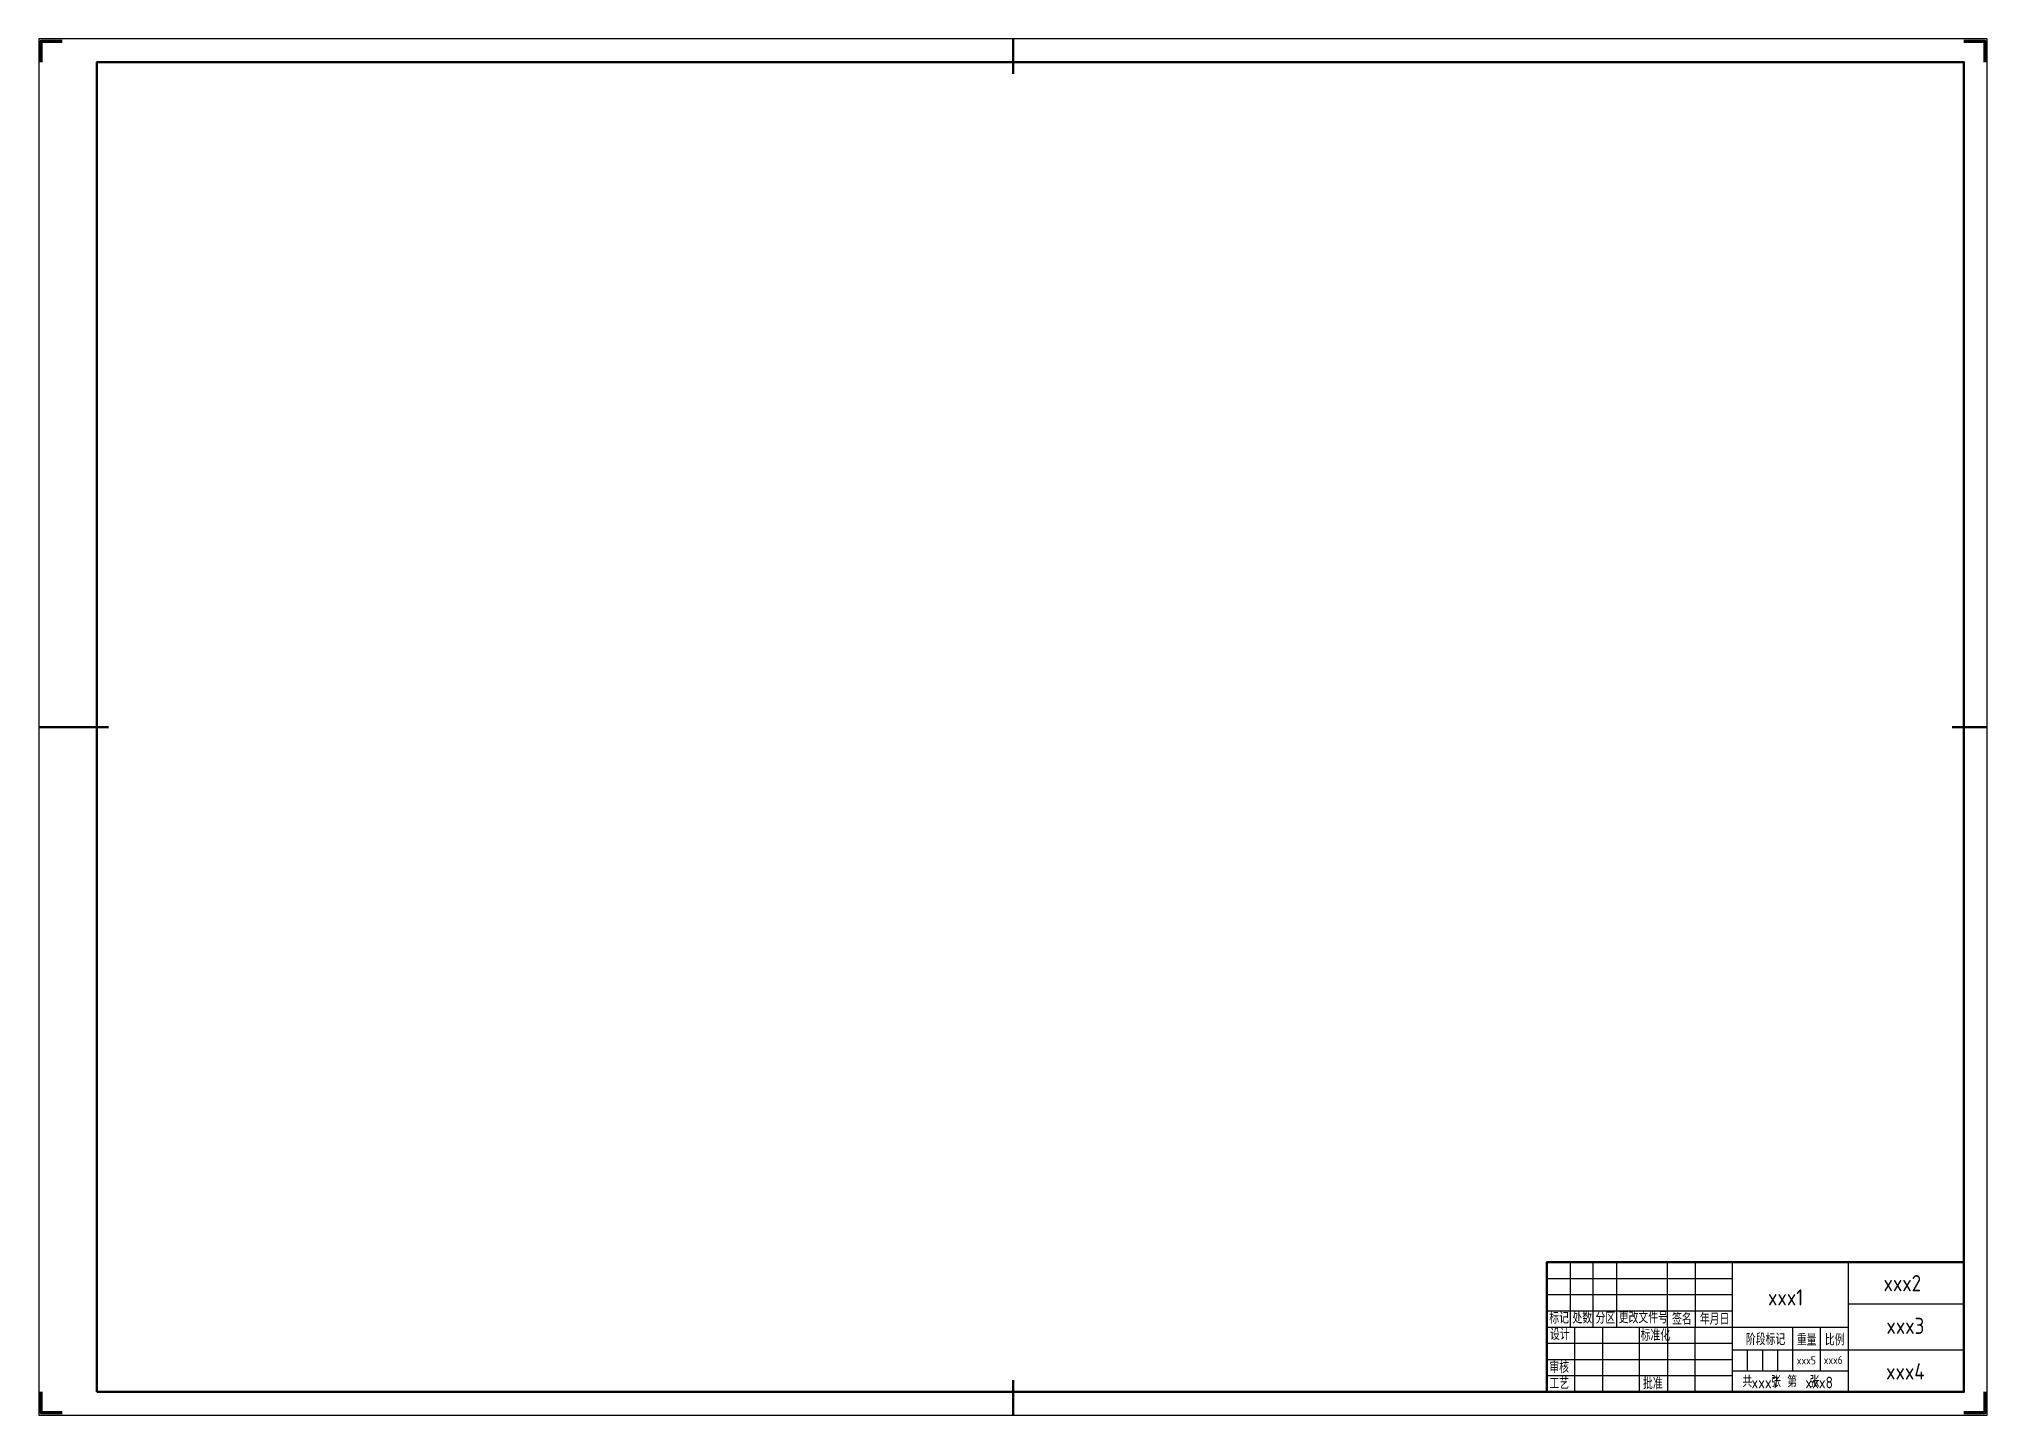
# Paper-space layout 'Gb A1 标题栏' of a CAD drawing. Header units: inches, sheet in millimetres. Extents: x -23 to 818, y -3 to 591.
import ezdxf
from ezdxf.enums import TextEntityAlignment as Align

# ---------------------------------------------------------------- set-up
doc = ezdxf.new("R2010")
doc.units = ezdxf.units.IN
doc.header["$MEASUREMENT"] = 0
doc.layers.add('图框_内框线', color=5, linetype='Continuous', lineweight=50)
doc.layers.add('图框_角线', color=5, linetype='Continuous', lineweight=200)
for name, color, linetype in [('图框_外框线', 7, 'Continuous'), ('图框_标题栏属性', 1, 'Continuous'), ('图框_标题栏文字', 6, 'Continuous'), ('图框_视口', 7, 'Continuous')]:
    doc.layers.add(name, color=color, linetype=linetype)
doc.styles.add('工程字', font='gbenor.shx', dxfattribs={"width": 0.75, "height": 5, "bigfont": 'gbcbig.shx'})

# ---------------------------------------------------------------- blocks, each defined once
blk = doc.blocks.new('GB_A1 title block')
at = {"layer": '图框_内框线'}
for points in [[(395.5, 569), (395.5, 584)], [(-25, 287), (5, 287)], [(801, 287), (816, 287)], [(806, 56), (626, 56), (626, 0), (806, 0), (806, 56)], [(395.5, -10), (395.5, 5)]]:
    blk.add_lwpolyline(points, dxfattribs=at)
blk.add_lwpolyline([(0, 0), (806, 0), (806, 574), (0, 574)], close=True, dxfattribs=at)
at = {"layer": '图框_外框线'}
for p, q in [((636, 56), (636, 28)), ((646, 28), (646, 56)), ((656, 56), (656, 28)), ((678, 28), (678, 56)), ((690, 56), (690, 28)), ((706, 56), (706, 0)), ((756, 56), (756, 0)), ((626, 49), (706, 49)), ((626, 42), (706, 42)), ((626, 35), (706, 35)), ((756, 38), (806, 38)), ((626, 28), (756, 28)), ((638, 0), (638, 28)), ((650, 28), (650, 0)), ((666, 0), (666, 28)), ((678, 28), (678, 0)), ((690, 0), (690, 28)), ((732, 28), (732, 9)), ((744, 28), (744, 9)), ((626, 21), (706, 21)), ((806, 18), (706, 18)), ((712.5, 18), (712.5, 9)), ((719, 18), (719, 9)), ((725.5, 18), (725.5, 9)), ((626, 14), (706, 14)), ((756, 9), (706, 9)), ((626, 7), (706, 7))]:
    blk.add_line(p, q, dxfattribs=at)
blk.add_lwpolyline([(-25, -10), (816, -10), (816, 584), (-25, 584)], close=True, dxfattribs=at)
at = {"layer": '图框_角线', "flags": 128}
for points in [[(-24, 574), (-24, 583), (-15, 583)], [(806, 583), (815, 583), (815, 574)], [(-15, -9), (-24, -9), (-24, 0)], [(815, 0), (815, -9), (806, -9)], [(815, 0), (815, -9), (806, -9)]]:
    blk.add_lwpolyline(points, dxfattribs=at)
at = {"layer": '图框_标题栏属性', "style": '工程字'}
for tag, p in [('XXX1', (729.04, 40.8)), ('XXX2', (779.43, 46.93)), ('XXX3', (780.75, 28.53)), ('XXX4', (780.75, 8.82))]:
    blk.add_attdef(tag, text='', height=7, dxfattribs=at).set_placement(p, align=Align.MIDDLE)
for tag, height, p in [('XXX5', 3.5, (737.98, 13.58)), ('XXX6', 3.5, (749.6, 13.74)), ('XXX7', 5, (720.15, 4.04)), ('XXX8', 5, (743.55, 4.04))]:
    blk.add_attdef(tag, text='', height=height, dxfattribs=at).set_placement(p, align=Align.MIDDLE_CENTER)
at = {"layer": '图框_标题栏文字', "style": '工程字'}
for s, p in [('标记', (627, 29.44)), ('处数', (637, 29.44)), ('分区', (647, 29.44)), ('更改文件号', (657, 29.59)), ('签名', (680, 29)), ('年月日', (692, 29)), ('设计', (627.33, 22.35)), ('标准化', (666.44, 22)), ('阶段标记', (711.89, 20.2)), ('重量', (733.89, 20)), ('比例', (746, 20)), ('审核', (627.05, 8.15)), ('工艺', (627.05, 1.15)), ('批准', (667.47, 1.15)), ('共   张 第  张', (710.4, 2))]:
    blk.add_text(s, height=5, dxfattribs=at).set_placement(p)

psp = doc.layouts.new('Gb A1 标题栏')

# ---------------------------------------------------------------- linework, layer by layer
at = {"layer": '图框_视口'}
psp.add_lwpolyline([(2, 581), (808, 581), (808, 63), (628, 63), (628, 7), (2, 7), (2, 581)], close=True, dxfattribs=at)

# ---------------------------------------------------------------- block references
psp.add_blockref('GB_A1 title block', (2, 7)).add_auto_attribs({'XXX1': 'xxx1', 'XXX2': 'xxx2', 'XXX3': 'xxx3', 'XXX4': 'xxx4', 'XXX5': 'xxx5', 'XXX6': 'xxx6', 'XXX7': 'xxx7', 'XXX8': 'xxx8'})

# ---------------------------------------------------------------- viewports
vp = psp.add_viewport(center=(405, 294), size=(806, 574), view_center_point=(403, 287), view_height=586.2562, dxfattribs=at)
vp.dxf.flags = 0x10000  # cut along an outline
vp.dxf.clipping_boundary_handle = psp.add_lwpolyline([(2, 581), (808, 581), (808, 63), (628, 63), (628, 7), (2, 7), (2, 581)], format="xyb", close=True, dxfattribs={"invisible": 1}).dxf.handle

doc.saveas('drawing.dxf')
